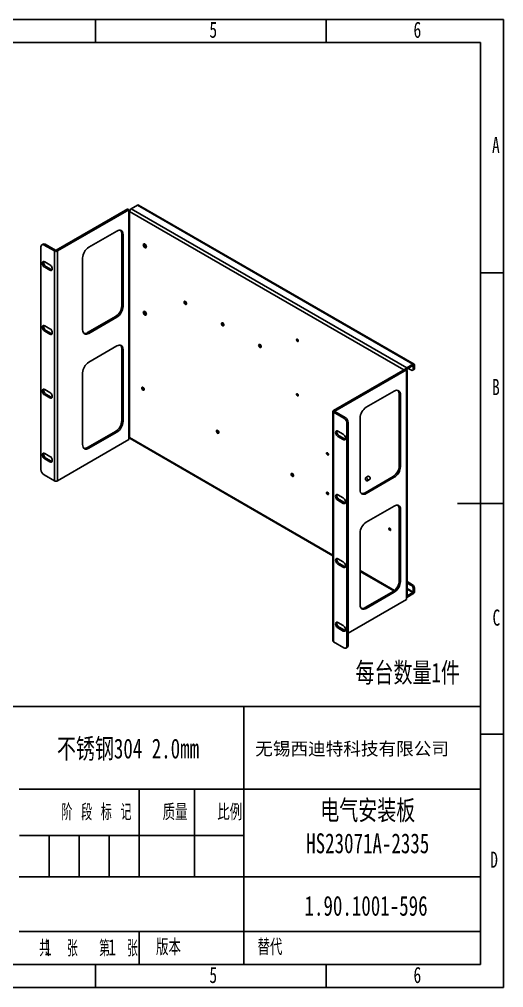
# Model space of a CAD drawing. Header units: millimetres. Extents: x -14348 to 6039, y -1826 to 2921.
# Drawn here: x 3170 to 3721, y 643 to 1744 of the extents above; entities that cross this region are included whole.
import ezdxf

# ---------------------------------------------------------------- set-up
doc = ezdxf.new("R2010")
doc.units = ezdxf.units.MM
doc.layers.add('图框', color=7, linetype='Continuous')
doc.layers.add('文字层', color=3, linetype='Continuous', lineweight=25)
doc.styles.add('SLDTEXTSTYLE0', font='TXT', dxfattribs={"width": 0.7, "bigfont": 'bigfont'})
doc.styles.add('SLDTEXTSTYLE1', font='TXT', dxfattribs={"width": 0.6, "bigfont": 'bigfont'})
doc.styles.add('SLDTEXTSTYLE2', font='TXT', dxfattribs={"width": 0.614286, "bigfont": 'bigfont'})
doc.styles.add('SLDTEXTSTYLE5', font='TXT', dxfattribs={"width": 0.7})

msp = doc.modelspace()

# ---------------------------------------------------------------- linework, layer by layer
at = {"color": 7, "linetype": 'Continuous', "lineweight": 25}
for p, q in [((3297.569, 1528.883), (3304.64, 1532.965)), ((3617.888, 1352.13), (3304.64, 1532.965)), ((3619.138, 1352.254), (3305.89, 1533.089)), ((3293.68, 1528.679), (3212.363, 1481.735)), ((3295.094, 1527.862), (3213.777, 1480.919)), ((3295.094, 1527.862), (3293.68, 1528.679)), ((3295.094, 1527.862), (3295.094, 1525.821)), ((3295.094, 1525.821), (3295.094, 1268.61)), ((3607.635, 1345.803), (3295.801, 1525.821)), ((3295.801, 1268.61), (3295.801, 1525.821)), ((3297.569, 1528.883), (3610.817, 1348.048)), ((3281.306, 1503.571), (3249.486, 1485.202)), ((3288.377, 1499.488), (3286.963, 1500.304)), ((3286.963, 1500.304), (3286.963, 1418.65)), ((3288.377, 1417.834), (3288.377, 1499.488)), ((3197.489, 1488.718), (3196.074, 1487.902)), ((3199.988, 1488.471), (3198.574, 1487.654)), ((3198.574, 1487.654), (3210.241, 1480.919)), ((3199.988, 1488.471), (3211.656, 1481.735)), ((3313.055, 1488.506), (3313.097, 1488.89)), ((3195.039, 1232.485), (3195.039, 1485.612)), ((3211.656, 1481.735), (3210.241, 1480.919)), ((3210.241, 1219.626), (3210.241, 1480.919)), ((3212.363, 1481.735), (3213.777, 1480.919)), ((3213.777, 1480.919), (3213.777, 1219.626)), ((3205.292, 1465.077), (3199.281, 1468.547)), ((3242.415, 1472.955), (3242.415, 1391.301)), ((3200.695, 1463.239), (3199.281, 1462.423)), ((3199.281, 1462.423), (3205.292, 1458.953)), ((3200.695, 1463.239), (3206.706, 1459.77)), ((3206.706, 1459.77), (3205.292, 1458.953)), ((3288.377, 1417.834), (3286.963, 1418.65)), ((3313.055, 1411.751), (3313.097, 1412.135)), ((3279.891, 1406.403), (3248.072, 1388.034)), ((3249.486, 1387.217), (3281.306, 1405.586)), ((3281.306, 1405.586), (3279.891, 1406.403)), ((3205.292, 1392.487), (3199.281, 1395.957)), ((3200.695, 1390.649), (3199.281, 1389.833)), ((3199.281, 1389.833), (3205.292, 1386.363)), ((3200.695, 1390.649), (3206.706, 1387.179)), ((3249.486, 1387.217), (3248.072, 1388.034)), ((3206.706, 1387.179), (3205.292, 1386.363)), ((3281.306, 1372.925), (3249.486, 1354.556)), ((3288.377, 1368.841), (3286.963, 1369.658)), ((3286.963, 1369.658), (3286.963, 1288.004)), ((3288.377, 1287.187), (3288.377, 1368.841)), ((3527.732, 1299.676), (3609.05, 1346.62)), ((3529.147, 1298.86), (3610.464, 1345.803)), ((3609.05, 1346.62), (3610.464, 1345.803)), ((3610.464, 1343.762), (3610.464, 1345.803)), ((3610.464, 1086.551), (3610.464, 1343.762)), ((3617.888, 1352.13), (3610.817, 1348.048)), ((3617.888, 1350.497), (3610.817, 1346.415)), ((3610.817, 1346.415), (3610.817, 1348.048)), ((3611.196, 1087.572), (3611.196, 1344.782)), ((3612.584, 1347.435), (3616.121, 1345.394)), ((3617.621, 1345.245), (3619.035, 1346.062)), ((3617.888, 1350.497), (3617.888, 1352.13)), ((3617.888, 1350.497), (3618.242, 1350.293)), ((3618.242, 1350.293), (3619.656, 1351.11)), ((3618.242, 1346.619), (3618.242, 1350.293)), ((3618.242, 1346.619), (3619.656, 1347.435)), ((3619.656, 1347.435), (3619.656, 1351.11)), ((3242.415, 1342.308), (3242.415, 1260.654)), ((3205.292, 1319.896), (3199.281, 1323.366)), ((3596.675, 1321.512), (3564.855, 1303.143)), ((3200.695, 1318.058), (3199.281, 1317.242)), ((3199.281, 1317.242), (3205.292, 1313.772)), ((3200.695, 1318.058), (3206.706, 1314.589)), ((3206.706, 1314.589), (3205.292, 1313.772)), ((3603.746, 1317.429), (3602.332, 1318.245)), ((3602.332, 1236.591), (3602.332, 1318.245)), ((3603.746, 1235.775), (3603.746, 1317.429)), ((3529.147, 1298.86), (3527.732, 1299.676)), ((3527, 1298.656), (3527, 1037.363)), ((3529.147, 1298.452), (3527.732, 1297.635)), ((3527.732, 1036.342), (3527.732, 1297.635)), ((3527.732, 1297.635), (3539.4, 1290.9)), ((3529.147, 1298.452), (3529.147, 1298.86)), ((3529.147, 1298.452), (3540.814, 1291.716)), ((3539.4, 1290.9), (3540.814, 1291.716)), ((3557.784, 1290.896), (3557.784, 1209.242)), ((3288.377, 1287.187), (3286.963, 1288.004)), ((3544.349, 1285.592), (3542.935, 1284.776)), ((3542.935, 1284.776), (3542.935, 1031.648)), ((3544.349, 1285.592), (3544.349, 1032.465)), ((3213.777, 1219.626), (3295.094, 1266.569)), ((3279.891, 1275.756), (3248.072, 1257.387)), ((3249.486, 1256.571), (3281.306, 1274.94)), ((3281.306, 1274.94), (3279.891, 1275.756)), ((3295.094, 1268.61), (3295.094, 1266.569)), ((3295.801, 1268.61), (3527, 1135.142)), ((3296.319, 1267.466), (3527, 1134.297)), ((3538.693, 1272.609), (3532.682, 1276.079)), ((3534.096, 1270.771), (3532.682, 1269.955)), ((3532.682, 1269.955), (3538.693, 1266.485)), ((3540.107, 1267.302), (3534.096, 1270.771)), ((3540.107, 1267.302), (3538.693, 1266.485)), ((3249.486, 1256.571), (3248.072, 1257.387)), ((3205.292, 1247.306), (3199.281, 1250.776)), ((3200.695, 1245.468), (3199.281, 1244.652)), ((3199.281, 1244.652), (3205.292, 1241.182)), ((3200.695, 1245.468), (3206.706, 1241.998)), ((3206.706, 1241.998), (3205.292, 1241.182)), ((3603.746, 1235.775), (3602.332, 1236.591)), ((3210.241, 1219.626), (3198.574, 1226.361)), ((3563.441, 1205.975), (3595.261, 1224.344)), ((3566.943, 1224.696), (3564.115, 1223.063)), ((3564.855, 1205.158), (3596.675, 1223.527)), ((3596.675, 1223.527), (3595.261, 1224.344)), ((3566.115, 1219.599), (3568.943, 1221.232)), ((3538.693, 1200.019), (3532.682, 1203.488)), ((3564.855, 1205.158), (3563.441, 1205.975)), ((3534.096, 1198.181), (3532.682, 1197.364)), ((3532.682, 1197.364), (3538.693, 1193.895)), ((3540.107, 1194.711), (3534.096, 1198.181)), ((3540.107, 1194.711), (3538.693, 1193.895)), ((3596.675, 1190.866), (3564.855, 1172.497)), ((3603.746, 1186.782), (3602.332, 1187.599)), ((3602.332, 1105.945), (3602.332, 1187.599)), ((3603.746, 1105.128), (3603.746, 1186.782)), ((3557.784, 1160.249), (3557.784, 1078.595)), ((3538.693, 1127.428), (3532.682, 1130.898)), ((3534.096, 1125.59), (3532.682, 1124.774)), ((3532.682, 1124.774), (3538.693, 1121.304)), ((3540.107, 1122.121), (3534.096, 1125.59)), ((3540.107, 1122.121), (3538.693, 1121.304)), ((3557.784, 1117.371), (3596.847, 1094.821)), ((3557.784, 1116.525), (3596.228, 1094.332)), ((3603.746, 1105.128), (3602.332, 1105.945)), ((3617.535, 1101.248), (3611.196, 1104.907)), ((3616.121, 1100.431), (3611.196, 1103.274)), ((3616.121, 1100.431), (3617.535, 1101.248)), ((3563.441, 1075.328), (3595.261, 1093.697)), ((3564.855, 1074.512), (3596.675, 1092.881)), ((3596.675, 1092.881), (3595.261, 1093.697)), ((3610.817, 1086.755), (3617.888, 1090.837)), ((3618.242, 1093.083), (3611.196, 1097.15)), ((3611.196, 1096.334), (3617.888, 1092.47)), ((3611.196, 1088.607), (3617.888, 1092.47)), ((3617.888, 1092.47), (3617.888, 1090.837)), ((3619.656, 1097.574), (3618.242, 1096.757)), ((3618.242, 1093.083), (3618.242, 1096.757)), ((3618.242, 1093.083), (3619.656, 1093.899)), ((3619.656, 1093.899), (3619.656, 1097.574)), ((3610.464, 1084.51), (3544.349, 1046.343)), ((3610.464, 1084.51), (3610.464, 1086.551)), ((3610.635, 1086.661), (3610.817, 1086.755)), ((3610.817, 1086.808), (3610.817, 1086.755)), ((3564.855, 1074.512), (3563.441, 1075.328)), ((3538.693, 1054.838), (3532.682, 1058.307)), ((3534.096, 1053), (3532.682, 1052.183)), ((3532.682, 1052.183), (3538.693, 1048.714)), ((3540.107, 1049.53), (3534.096, 1053)), ((3540.107, 1049.53), (3538.693, 1048.714)), ((3539.4, 1029.607), (3527.732, 1036.342)), ((3541.899, 1029.359), (3543.314, 1030.176)), ((3542.935, 1031.648), (3544.349, 1032.465))]:
    msp.add_line(p, q, dxfattribs=at)
at = {"color": 7, "linetype": 'Continuous', "lineweight": 25, "flags": 128}
for points in [[(3288.377, 1499.488), (3288.241, 1501.003), (3287.838, 1502.302), (3287.185, 1503.337), (3286.306, 1504.066), (3285.234, 1504.463), (3284.012, 1504.512), (3282.685, 1504.211), (3281.306, 1503.571)], [(3314.893, 1485.812), (3314.759, 1486.671), (3314.375, 1487.554), (3313.802, 1488.328), (3313.125, 1488.874), (3312.449, 1489.109), (3311.875, 1488.998), (3311.492, 1488.557), (3311.358, 1487.853), (3311.492, 1486.994), (3311.875, 1486.111), (3312.449, 1485.337), (3313.125, 1484.791), (3313.802, 1484.556), (3314.375, 1484.668), (3314.759, 1485.109), (3314.893, 1485.812)], [(3199.281, 1468.547), (3198.462, 1468.87), (3197.723, 1468.862), (3197.136, 1468.523), (3196.759, 1467.887), (3196.63, 1467.016), (3196.759, 1465.995), (3197.136, 1464.924), (3197.723, 1463.908), (3198.462, 1463.046), (3199.281, 1462.423)], [(3205.292, 1458.953), (3206.111, 1458.63), (3206.85, 1458.638), (3207.437, 1458.977), (3207.814, 1459.613), (3207.943, 1460.485), (3207.814, 1461.506), (3207.437, 1462.577), (3206.85, 1463.593), (3206.111, 1464.454), (3205.292, 1465.077)], [(3206.706, 1459.77), (3207.525, 1459.447), (3207.735, 1459.416)], [(3360.502, 1421.106), (3360.394, 1421.793), (3360.087, 1422.499), (3359.629, 1423.118), (3359.087, 1423.555), (3358.546, 1423.743), (3358.087, 1423.654), (3357.781, 1423.301), (3357.673, 1422.738), (3357.781, 1422.051), (3358.087, 1421.344), (3358.546, 1420.726), (3359.087, 1420.289), (3359.629, 1420.101), (3360.087, 1420.19), (3360.394, 1420.543), (3360.502, 1421.106)], [(3314.893, 1409.057), (3314.759, 1409.916), (3314.375, 1410.8), (3313.802, 1411.573), (3313.125, 1412.119), (3312.449, 1412.354), (3311.875, 1412.243), (3311.492, 1411.802), (3311.358, 1411.098), (3311.492, 1410.239), (3311.875, 1409.356), (3312.449, 1408.582), (3313.125, 1408.036), (3313.802, 1407.801), (3314.375, 1407.913), (3314.759, 1408.354), (3314.893, 1409.057)], [(3402.928, 1396.613), (3402.82, 1397.3), (3402.514, 1398.007), (3402.055, 1398.626), (3401.514, 1399.063), (3400.973, 1399.251), (3400.514, 1399.162), (3400.207, 1398.809), (3400.1, 1398.246), (3400.207, 1397.559), (3400.514, 1396.852), (3400.973, 1396.233), (3401.514, 1395.797), (3402.055, 1395.609), (3402.514, 1395.698), (3402.82, 1396.051), (3402.928, 1396.613)], [(3199.281, 1395.957), (3198.462, 1396.28), (3197.723, 1396.272), (3197.136, 1395.933), (3196.759, 1395.297), (3196.63, 1394.425), (3196.759, 1393.404), (3197.136, 1392.333), (3197.723, 1391.317), (3198.462, 1390.455), (3199.281, 1389.833)], [(3205.292, 1386.363), (3206.111, 1386.04), (3206.85, 1386.048), (3207.437, 1386.387), (3207.814, 1387.023), (3207.943, 1387.894), (3207.814, 1388.915), (3207.437, 1389.986), (3206.85, 1391.002), (3206.111, 1391.864), (3205.292, 1392.487)], [(3242.415, 1391.301), (3242.551, 1389.786), (3242.953, 1388.487), (3243.606, 1387.452), (3244.486, 1386.722), (3245.557, 1386.326), (3246.78, 1386.277), (3248.106, 1386.578), (3249.486, 1387.217)], [(3206.706, 1387.179), (3207.525, 1386.856), (3207.735, 1386.825)], [(3487.595, 1378.765), (3487.514, 1379.28), (3487.284, 1379.81), (3486.94, 1380.274), (3486.534, 1380.602), (3486.128, 1380.743), (3485.784, 1380.676), (3485.554, 1380.412), (3485.473, 1379.99), (3485.554, 1379.474), (3485.784, 1378.944), (3486.128, 1378.48), (3486.534, 1378.152), (3486.94, 1378.011), (3487.284, 1378.078), (3487.514, 1378.343), (3487.595, 1378.765)], [(3486.991, 1380.219), (3487.198, 1379.761), (3487.491, 1379.352)], [(3288.377, 1368.841), (3288.241, 1370.356), (3287.838, 1371.656), (3287.185, 1372.69), (3286.306, 1373.42), (3285.234, 1373.817), (3284.012, 1373.865), (3282.685, 1373.564), (3281.306, 1372.925)], [(3445.354, 1372.121), (3445.247, 1372.808), (3444.94, 1373.515), (3444.481, 1374.134), (3443.94, 1374.571), (3443.399, 1374.759), (3442.94, 1374.67), (3442.634, 1374.317), (3442.526, 1373.754), (3442.634, 1373.067), (3442.94, 1372.36), (3443.399, 1371.741), (3443.94, 1371.304), (3444.481, 1371.116), (3444.94, 1371.205), (3445.247, 1371.558), (3445.354, 1372.121)], [(3199.281, 1323.366), (3198.462, 1323.689), (3197.723, 1323.681), (3197.136, 1323.342), (3196.759, 1322.706), (3196.63, 1321.835), (3196.759, 1320.814), (3197.136, 1319.743), (3197.723, 1318.727), (3198.462, 1317.865), (3199.281, 1317.242)], [(3309.59, 1325.076), (3309.698, 1324.388), (3310.004, 1323.682), (3310.463, 1323.063), (3311.004, 1322.626), (3311.545, 1322.438), (3312.004, 1322.527), (3312.311, 1322.88), (3312.418, 1323.443), (3312.311, 1324.13), (3312.004, 1324.837), (3311.545, 1325.456), (3311.004, 1325.892), (3310.463, 1326.08), (3310.004, 1325.991), (3309.698, 1325.638), (3309.59, 1325.076)], [(3603.746, 1317.429), (3603.61, 1318.944), (3603.208, 1320.243), (3602.555, 1321.278), (3601.675, 1322.007), (3600.604, 1322.404), (3599.381, 1322.453), (3598.055, 1322.152), (3596.675, 1321.512)], [(3205.292, 1313.772), (3206.111, 1313.449), (3206.85, 1313.457), (3207.437, 1313.796), (3207.814, 1314.432), (3207.943, 1315.304), (3207.814, 1316.325), (3207.437, 1317.396), (3206.85, 1318.412), (3206.111, 1319.274), (3205.292, 1319.896)], [(3206.706, 1314.589), (3207.525, 1314.266), (3207.735, 1314.235)], [(3487.595, 1316.708), (3487.514, 1317.223), (3487.284, 1317.753), (3486.94, 1318.217), (3486.534, 1318.545), (3486.128, 1318.686), (3485.784, 1318.619), (3485.554, 1318.355), (3485.473, 1317.932), (3485.554, 1317.417), (3485.784, 1316.887), (3486.128, 1316.423), (3486.534, 1316.095), (3486.94, 1315.954), (3487.284, 1316.021), (3487.514, 1316.286), (3487.595, 1316.708)], [(3486.991, 1318.162), (3487.198, 1317.703), (3487.491, 1317.295)], [(3397.271, 1274.458), (3397.164, 1275.145), (3396.857, 1275.852), (3396.398, 1276.471), (3395.857, 1276.908), (3395.316, 1277.096), (3394.857, 1277.007), (3394.55, 1276.654), (3394.443, 1276.091), (3394.55, 1275.404), (3394.857, 1274.697), (3395.316, 1274.078), (3395.857, 1273.642), (3396.398, 1273.453), (3396.857, 1273.543), (3397.164, 1273.895), (3397.271, 1274.458)], [(3532.682, 1276.079), (3531.863, 1276.402), (3531.124, 1276.394), (3530.537, 1276.055), (3530.16, 1275.419), (3530.03, 1274.548), (3530.16, 1273.526), (3530.537, 1272.455), (3531.124, 1271.439), (3531.863, 1270.578), (3532.682, 1269.955)], [(3534.096, 1270.771), (3533.277, 1271.394), (3532.538, 1272.256), (3531.951, 1273.272), (3531.574, 1274.343), (3531.445, 1275.364), (3531.574, 1276.235), (3531.653, 1276.433)], [(3538.693, 1266.485), (3539.512, 1266.162), (3540.251, 1266.17), (3540.838, 1266.509), (3541.214, 1267.145), (3541.344, 1268.016), (3541.214, 1269.038), (3540.838, 1270.109), (3540.251, 1271.125), (3539.512, 1271.986), (3538.693, 1272.609)], [(3541.136, 1266.947), (3540.926, 1266.978), (3540.107, 1267.302)], [(3242.415, 1260.654), (3242.551, 1259.14), (3242.953, 1257.84), (3243.606, 1256.806), (3244.486, 1256.076), (3245.557, 1255.679), (3246.78, 1255.63), (3248.106, 1255.931), (3249.486, 1256.571)], [(3199.281, 1250.776), (3198.462, 1251.099), (3197.723, 1251.091), (3197.136, 1250.752), (3196.759, 1250.116), (3196.63, 1249.244), (3196.759, 1248.223), (3197.136, 1247.152), (3197.723, 1246.136), (3198.462, 1245.275), (3199.281, 1244.652)], [(3205.292, 1241.182), (3206.111, 1240.859), (3206.85, 1240.867), (3207.437, 1241.206), (3207.814, 1241.842), (3207.943, 1242.713), (3207.814, 1243.734), (3207.437, 1244.805), (3206.85, 1245.821), (3206.111, 1246.683), (3205.292, 1247.306)], [(3521.863, 1249.565), (3521.783, 1250.081), (3521.553, 1250.611), (3521.209, 1251.075), (3520.803, 1251.403), (3520.397, 1251.544), (3520.053, 1251.477), (3519.823, 1251.212), (3519.742, 1250.79), (3519.823, 1250.275), (3520.053, 1249.745), (3520.397, 1249.281), (3520.803, 1248.953), (3521.209, 1248.812), (3521.553, 1248.879), (3521.783, 1249.143), (3521.863, 1249.565)], [(3521.26, 1251.019), (3521.467, 1250.561), (3521.76, 1250.153)], [(3206.706, 1241.998), (3207.525, 1241.675), (3207.735, 1241.644)], [(3482.124, 1225.474), (3482.016, 1226.161), (3481.71, 1226.868), (3481.251, 1227.487), (3480.71, 1227.923), (3480.169, 1228.111), (3479.71, 1228.022), (3479.403, 1227.669), (3479.296, 1227.107), (3479.403, 1226.42), (3479.71, 1225.713), (3480.169, 1225.094), (3480.71, 1224.657), (3481.251, 1224.469), (3481.71, 1224.558), (3482.016, 1224.911), (3482.124, 1225.474)], [(3566.529, 1220.515), (3566.421, 1221.202), (3566.115, 1221.909), (3565.656, 1222.528), (3565.115, 1222.964), (3564.574, 1223.153), (3564.115, 1223.063), (3563.808, 1222.711), (3563.701, 1222.148), (3563.808, 1221.461), (3564.115, 1220.754), (3564.574, 1220.135), (3565.115, 1219.698), (3565.656, 1219.51), (3566.115, 1219.599), (3566.421, 1219.952), (3566.529, 1220.515)], [(3568.943, 1221.232), (3568.943, 1221.232), (3569.25, 1221.585), (3569.357, 1222.148), (3569.25, 1222.835), (3568.943, 1223.542), (3568.484, 1224.161), (3567.943, 1224.597), (3567.402, 1224.785), (3566.943, 1224.696)], [(3521.863, 1204.656), (3521.783, 1205.171), (3521.553, 1205.701), (3521.209, 1206.165), (3520.803, 1206.493), (3520.397, 1206.634), (3520.053, 1206.567), (3519.823, 1206.302), (3519.742, 1205.88), (3519.823, 1205.365), (3520.053, 1204.835), (3520.397, 1204.371), (3520.803, 1204.043), (3521.209, 1203.902), (3521.553, 1203.969), (3521.783, 1204.234), (3521.863, 1204.656)], [(3521.26, 1206.11), (3521.467, 1205.651), (3521.76, 1205.243)], [(3532.682, 1203.488), (3531.863, 1203.812), (3531.124, 1203.803), (3530.537, 1203.465), (3530.16, 1202.828), (3530.03, 1201.957), (3530.16, 1200.936), (3530.537, 1199.865), (3531.124, 1198.849), (3531.863, 1197.987), (3532.682, 1197.364)], [(3534.096, 1198.181), (3533.277, 1198.804), (3532.538, 1199.665), (3531.951, 1200.681), (3531.574, 1201.752), (3531.445, 1202.774), (3531.574, 1203.645), (3531.653, 1203.843)], [(3557.784, 1209.242), (3557.92, 1207.727), (3558.323, 1206.428), (3558.976, 1205.393), (3559.855, 1204.663), (3560.927, 1204.267), (3562.15, 1204.218), (3563.476, 1204.519), (3564.855, 1205.158)], [(3538.693, 1193.895), (3539.512, 1193.571), (3540.251, 1193.58), (3540.838, 1193.918), (3541.214, 1194.555), (3541.344, 1195.426), (3541.214, 1196.447), (3540.838, 1197.518), (3540.251, 1198.534), (3539.512, 1199.396), (3538.693, 1200.019)], [(3541.136, 1194.357), (3540.926, 1194.388), (3540.107, 1194.711)], [(3603.746, 1186.782), (3603.61, 1188.297), (3603.208, 1189.597), (3602.555, 1190.631), (3601.675, 1191.361), (3600.604, 1191.758), (3599.381, 1191.806), (3598.055, 1191.505), (3596.675, 1190.866)], [(3592.574, 1163.835), (3592.493, 1164.351), (3592.263, 1164.881), (3591.919, 1165.345), (3591.513, 1165.672), (3591.108, 1165.814), (3590.763, 1165.747), (3590.533, 1165.482), (3590.453, 1165.06), (3590.533, 1164.545), (3590.763, 1164.015), (3591.108, 1163.55), (3591.513, 1163.223), (3591.919, 1163.082), (3592.263, 1163.149), (3592.493, 1163.413), (3592.574, 1163.835)], [(3591.97, 1165.289), (3592.178, 1164.831), (3592.471, 1164.423)], [(3532.682, 1130.898), (3531.863, 1131.221), (3531.124, 1131.213), (3530.537, 1130.874), (3530.16, 1130.238), (3530.03, 1129.367), (3530.16, 1128.346), (3530.537, 1127.275), (3531.124, 1126.258), (3531.863, 1125.397), (3532.682, 1124.774)], [(3534.096, 1125.59), (3533.277, 1126.213), (3532.538, 1127.075), (3531.951, 1128.091), (3531.574, 1129.162), (3531.445, 1130.183), (3531.574, 1131.054), (3531.653, 1131.252)], [(3538.693, 1121.304), (3539.512, 1120.981), (3540.251, 1120.989), (3540.838, 1121.328), (3541.214, 1121.964), (3541.344, 1122.835), (3541.214, 1123.857), (3540.838, 1124.928), (3540.251, 1125.944), (3539.512, 1126.805), (3538.693, 1127.428)], [(3541.136, 1121.766), (3540.926, 1121.797), (3540.107, 1122.121)], [(3557.784, 1078.595), (3557.92, 1077.081), (3558.323, 1075.781), (3558.976, 1074.747), (3559.855, 1074.017), (3560.927, 1073.62), (3562.15, 1073.571), (3563.476, 1073.872), (3564.855, 1074.512)], [(3532.682, 1058.307), (3531.863, 1058.631), (3531.124, 1058.622), (3530.537, 1058.284), (3530.16, 1057.647), (3530.03, 1056.776), (3530.16, 1055.755), (3530.537, 1054.684), (3531.124, 1053.668), (3531.863, 1052.806), (3532.682, 1052.183)], [(3534.096, 1053), (3533.277, 1053.623), (3532.538, 1054.484), (3531.951, 1055.5), (3531.574, 1056.571), (3531.445, 1057.593), (3531.574, 1058.464), (3531.653, 1058.662)], [(3538.693, 1048.714), (3539.512, 1048.39), (3540.251, 1048.399), (3540.838, 1048.737), (3541.214, 1049.374), (3541.344, 1050.245), (3541.214, 1051.266), (3540.838, 1052.337), (3540.251, 1053.353), (3539.512, 1054.215), (3538.693, 1054.838)], [(3541.136, 1049.176), (3540.926, 1049.207), (3540.107, 1049.53)]]:
    msp.add_lwpolyline(points, dxfattribs=at)
at = {"color": 7, "linetype": 'Continuous', "lineweight": 25}
for centre, radius, start, end in [((3305.372, 1531.943), 1.257, 65.692881, 125.617577), ((3295.448, 1522.783), 4.277, 81.857886, 94.740047), ((3295.448, 1525.138), 0.769, 62.609672, 117.390328), ((3299.639, 1525.646), 3.842, 122.605478, 177.394522), ((3281.594, 1500.731), 5.385, 355.454124, 42.762597), ((3197.194, 1485.962), 2.184, 50.796715, 189.214037), ((3198.524, 1486.426), 2.515, 54.382423, 114.307119), ((3316.253, 1488.638), 3.472, 173.576753, 246.417871), ((3316.067, 1488.554), 3.013, 180.9086, 247.064755), ((3212.009, 1484.331), 3.843, 242.609672, 297.390328), ((3212.009, 1482.417), 0.769, 242.609672, 297.390328), ((3257.767, 1472.256), 15.368, 122.605478, 177.394522), ((3203.248, 1467.699), 5.138, 166.469803, 240.219126), ((3362.158, 1423.694), 3.074, 182.605478, 237.394522), ((3361.954, 1423.576), 2.693, 182.624661, 237.079407), ((3271.61, 1419.349), 15.368, 302.605478, 357.394522), ((3273.025, 1418.533), 15.368, 302.605478, 357.394522), ((3316.253, 1411.883), 3.472, 173.576753, 246.417871), ((3316.067, 1411.799), 3.013, 180.9086, 247.064755), ((3404.584, 1399.202), 3.074, 182.605478, 237.394522), ((3404.38, 1399.084), 2.693, 182.624661, 237.079407), ((3203.248, 1395.109), 5.138, 166.469803, 240.219126), ((3245.019, 1392.469), 5.384, 257.239956, 304.542554), ((3281.594, 1370.085), 5.385, 355.454124, 42.762597), ((3447.011, 1374.71), 3.074, 182.605478, 237.394522), ((3446.807, 1374.592), 2.693, 182.624661, 237.079407), ((3257.767, 1341.61), 15.368, 122.605478, 177.394522), ((3612.85, 1344.859), 3.781, 122.508721, 155.701308), ((3611.231, 1345.768), 0.768, 122.605478, 177.394522), ((3610.077, 1344.782), 1.092, 290.783421, 69.216579), ((3616.949, 1346.409), 1.31, 230.796715, 9.214037), ((3618.579, 1351.284), 1.092, 350.785963, 129.203285), ((3618.027, 1350.328), 0.218, 350.785963, 129.203285), ((3618.229, 1347.253), 1.439, 304.056351, 7.25583), ((3203.248, 1322.518), 5.138, 166.469803, 240.219126), ((3314.075, 1326.032), 3.074, 182.605478, 237.394522), ((3313.871, 1325.913), 2.693, 182.624661, 237.079407), ((3596.964, 1318.672), 5.385, 355.454124, 42.762597), ((3528.12, 1298.656), 1.092, 110.783421, 249.216579), ((3573.137, 1290.197), 15.368, 122.605478, 177.394522), ((3529.224, 1298.656), 0.218, 110.783421, 249.216579), ((3535.259, 1284.427), 7.684, 2.605478, 57.394522), ((3536.673, 1285.243), 7.684, 2.605478, 57.394522), ((3271.61, 1288.702), 15.368, 302.605478, 357.394522), ((3273.025, 1287.886), 15.368, 302.605478, 357.394522), ((3295.448, 1267.928), 0.769, 62.609672, 117.390328), ((3297.026, 1268.475), 1.232, 173.701152, 234.986667), ((3398.927, 1277.047), 3.074, 182.605478, 237.394522), ((3398.723, 1276.929), 2.693, 182.624661, 237.079407), ((3245.019, 1261.822), 5.384, 257.239956, 304.542554), ((3203.248, 1249.928), 5.138, 166.469803, 240.219126), ((3586.98, 1237.29), 15.368, 302.605478, 357.394522), ((3588.394, 1236.474), 15.368, 302.605478, 357.394522), ((3202.715, 1232.834), 7.684, 182.605478, 237.394522), ((3483.78, 1228.063), 3.074, 182.605478, 237.394522), ((3483.576, 1227.944), 2.693, 182.624661, 237.079407), ((3212.009, 1223.037), 3.843, 242.609672, 297.390328), ((3560.388, 1210.41), 5.384, 257.239956, 304.542554), ((3596.964, 1188.026), 5.385, 355.454124, 42.762597), ((3573.137, 1159.551), 15.368, 122.605478, 177.394522), ((3586.98, 1106.643), 15.368, 302.605478, 357.394522), ((3588.394, 1105.827), 15.368, 302.605478, 357.394522), ((3615.051, 1097.364), 4.61, 2.605478, 57.394522), ((3613.636, 1096.548), 4.61, 2.605478, 57.394522), ((3615.818, 1094.074), 3.842, 302.605478, 357.394522), ((3617.474, 1093.118), 0.768, 302.605478, 357.394522), ((3609.945, 1087.697), 1.257, 294.374658, 354.305201), ((3560.388, 1079.763), 5.384, 257.239956, 304.542554), ((3528.251, 1037.487), 1.257, 185.694799, 245.625342), ((3540.78, 1031.299), 2.184, 230.796715, 9.214037), ((3541.971, 1032.162), 2.398, 304.056351, 7.25583)]:
    msp.add_arc(centre, radius, start, end, dxfattribs=at)
at = {"layer": '图框'}
for p, q in [((2163.702, 1744.299), (3721.006, 1744.299)), ((3256.961, 1744.299), (3256.961, 1718.081)), ((3519.133, 1744.299), (3519.133, 1718.081)), ((3721.006, 643.175), (3721.006, 1744.299)), ((3721.006, 1455.909), (3694.789, 1455.909)), ((3721.006, 931.565), (3694.789, 931.565)), ((3204.526, 816.209), (3204.526, 769.018)), ((3238.609, 816.209), (3238.609, 769.018)), ((3272.691, 816.209), (3272.691, 769.018)), ((3256.961, 643.175), (3256.961, 669.392)), ((3519.133, 643.175), (3519.133, 669.392)), ((2163.702, 643.175), (3721.006, 643.175))]:
    msp.add_line(p, q, dxfattribs=at)
at = {"layer": '图框', "linetype": 'Continuous', "lineweight": 25}
for p in [(2294.789, 1718.081), (3694.789, 669.392)]:
    msp.add_line(p, (3694.789, 1718.081), dxfattribs=at)
at = {"layer": '图框', "lineweight": 25}
for p, q in [((3721.006, 1193.737), (3668.571, 1193.737)), ((2750.968, 963.025), (3694.789, 963.025)), ((3425.757, 963.025), (3425.757, 669.392)), ((3170.339, 868.917), (3694.683, 868.917)), ((3306.774, 869.006), (3306.774, 769.38)), ((3369.695, 868.643), (3369.695, 769.018)), ((3170.524, 816.209), (3425.757, 816.209)), ((3170.444, 769.018), (3694.789, 769.018)), ((3170.444, 706.967), (3694.789, 706.967)), ((3306.774, 706.967), (3306.774, 669.392)), ((2294.789, 669.392), (3694.789, 669.392))]:
    msp.add_line(p, q, dxfattribs=at)

# ---------------------------------------------------------------- texts
at = {"layer": '图框'}
for s, insert, char_height, attachment_point, style in [('5', (3390.902, 1741.709), 18.352, 2, 'SLDTEXTSTYLE5'), ('6', (3622.937, 1741.709), 18.352, 2, 'SLDTEXTSTYLE5'), ('A', (3712.199, 1610.623), 18.352, 2, 'SLDTEXTSTYLE5'), ('B', (3712.199, 1335.342), 18.352, 2, 'SLDTEXTSTYLE5'), ('C', (3712.759, 1073.169), 18.352, 2, 'SLDTEXTSTYLE5'), ('{\\fSimSun|b0|i0|c134|p2;不锈钢304 2.0mm}', (3294.001, 926.406), 22.59863, 2, 'SLDTEXTSTYLE0'), ('阶 段 标 记', (3258.133, 851.893), 18.3521, 2, 'SLDTEXTSTYLE2'), ('质量', (3347.526, 851.893), 18.3521, 2, 'SLDTEXTSTYLE0'), ('比例', (3409.646, 851.893), 18.3521, 2, 'SLDTEXTSTYLE0'), ('D', (3710.15, 797.889), 18.352, 2, 'SLDTEXTSTYLE5'), ('共  张', (3214.915, 696.982), 18.3521, 2, 'SLDTEXTSTYLE1'), ('1', (3198.72, 698.396), 18.352, 1, 'SLDTEXTSTYLE5'), ('第  张', (3283.224, 696.982), 18.3521, 2, 'SLDTEXTSTYLE1'), ('1', (3271.617, 698.396), 18.352, 1, 'SLDTEXTSTYLE5'), ('版本', (3340.011, 698.396), 18.3521, 2, 'SLDTEXTSTYLE0'), ('替代', (3441.219, 698.396), 18.3521, 1, 'SLDTEXTSTYLE0'), ('5', (3390.902, 666.802), 18.352, 2, 'SLDTEXTSTYLE5'), ('6', (3622.937, 666.802), 18.352, 2, 'SLDTEXTSTYLE5')]:
    msp.add_mtext(s, dxfattribs=dict(at, insert=insert, char_height=char_height, attachment_point=attachment_point, style=style))
at = {"layer": '图框', "char_height": 22.59863, "width": 145.90632, "attachment_point": 2, "style": 'SLDTEXTSTYLE0'}
for s, insert in [('{\\fSimSun|b0|i0|c134|p2;每台数量1件}', (3611.99, 1012.786)), ('{\\fSimSun|b0|i0|c134|p2;电气安装板\\PHS23071A-2335}', (3566.522, 856.289)), ('{\\fSimSun|b0|i0|c134|p2;1.90.1001-596}', (3564.629, 747.55))]:
    msp.add_mtext(s, dxfattribs=dict(at, insert=insert))
at = {"layer": '文字层', "insert": (3438.632, 922.191), "char_height": 14.68165, "attachment_point": 1}
msp.add_mtext_dynamic_manual_height_columns('{\\fSimSun|b0|i0|c134|p2;无锡西迪特科技有限公司}', width=630.36108, gutter_width=17.5, heights=[0], dxfattribs=at)

doc.saveas('drawing.dxf')
